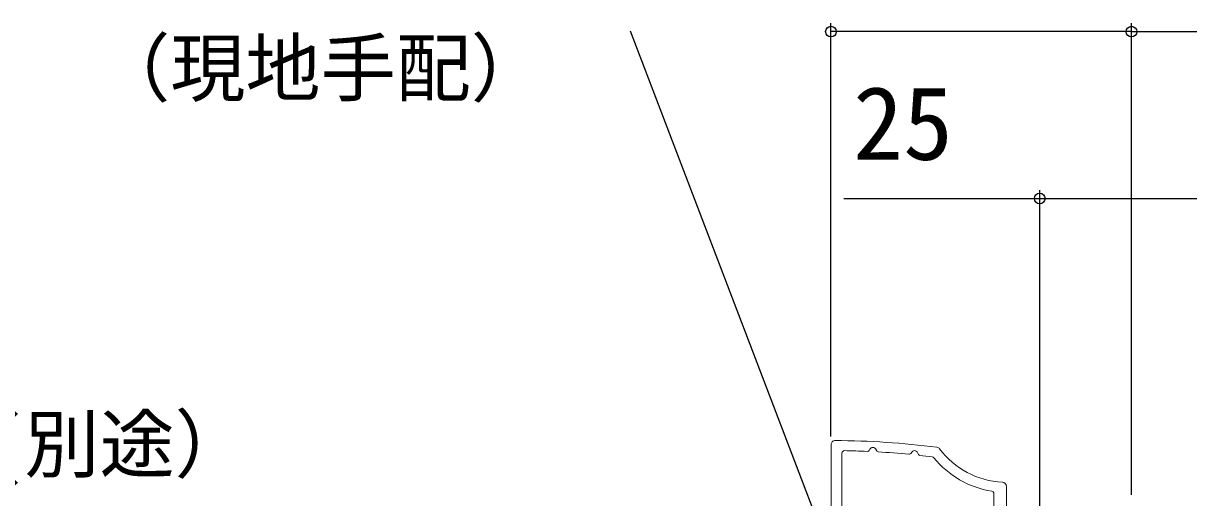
# Model space of a CAD drawing. Units: millimetres, scale not verified. Extents: x -525 to 525, y -783 to 779.
# Drawn here: x -360.5 to -220.9, y -291.5 to -234.6 of the extents above; entities that cross this region are included whole.
import ezdxf
from ezdxf.enums import TextEntityAlignment as Align

# ---------------------------------------------------------------- set-up
doc = ezdxf.new("R2010")
doc.units = ezdxf.units.MM
doc.header["$LTSCALE"] = 4
doc.layers.add('0-0_0', color=30, linetype='Continuous', lineweight=18)
doc.layers.add('0-8_YKK_D', color=6, linetype='Continuous')
doc.styles.add('ＭＳ ゴシック', font='')
doc.styles.get('ＭＳ ゴシック').set_extended_font_data('MS Gothic')

msp = doc.modelspace()

# ---------------------------------------------------------------- linework, layer by layer
at = {"layer": '0-0_0'}
for p, q in [((-262.418, -295.494), (-262.418, -286.13)), ((-259.118, -285.748), (-259.074, -285.661)), ((-258.361, -285.661), (-258.256, -285.868)), ((-254.101, -286.094), (-254.075, -286.042)), ((-253.361, -286.042), (-253.239, -286.282)), ((-242.718, -295.517), (-242.718, -290.105)), ((-244.218, -290.975), (-244.218, -303.617))]:
    msp.add_line(p, q, dxfattribs=at)
msp.add_lwpolyline([(-263.718, -285.118), (-263.718, -346.117), (-263.718, -355.817)], dxfattribs=at)
for centre, radius, start, end in [((-263.218, -285.118), 0.5, 89.71208, 180), ((-263.718, -384.617), 100, 82.72443, 89.71208), ((-262.118, -286.13), 0.3, 89.06927, 180), ((-263.718, -384.617), 98.8, 87.49446, 89.06927), ((-259.385, -285.612), 0.3, 267.49446, 333.0338), ((-258.718, -285.843), 0.4, 26.9662, 153.0338), ((-258.078, -285.778), 0.2, 206.9662, 266.73409), ((-263.718, -384.617), 98.8, 84.58677, 86.73409), ((-254.369, -285.959), 0.3, 264.58677, 333.19229), ((-253.718, -286.222), 0.4, 26.80771, 153.19229), ((-251.117, -285.918), 0.5, 36.87754, 82.72443), ((-242.718, -279.617), 10, 216.87754, 267.2706), ((-253.061, -286.192), 0.2, 206.80771, 263.82038), ((-263.718, -384.617), 98.8, 82.96336, 83.82038), ((-251.651, -286.859), 0.3, 39.03024, 82.96336), ((-242.718, -279.617), 11.2, 219.03024, 260.99494), ((-243.218, -290.105), 0.5, 360, 87.2706), ((-244.518, -290.975), 0.3, 0, 80.99494)]:
    msp.add_arc(centre, radius, start, end, dxfattribs=at)
at = {"layer": '0-8_YKK_D'}
for p, q in [((-263.73, -284.117), (-263.73, -234.617)), ((-227.73, -235.617), (-263.73, -235.617)), ((-227.73, -291.117), (-227.73, -234.617)), ((-227.73, -291.116), (-227.73, -234.617)), ((-238.73, -303.416), (-238.729, -254.617)), ((-262.196, -255.616), (-238.729, -255.617)), ((-238.729, -255.617), (-213.729, -255.617))]:
    msp.add_line(p, q, dxfattribs=at)
for points in [[(-244.234, -349.536), (-245.143, -347.154), (-287.738, -235.557)], [(-227.73, -235.617), (-213.73, -235.617), (-153.43, -235.617)]]:
    msp.add_lwpolyline(points, dxfattribs=at)
for centre in [(-263.73, -235.617), (-227.73, -235.617), (-227.73, -235.617), (-238.729, -255.617)]:
    msp.add_circle(centre, 0.637, dxfattribs=at)

# ---------------------------------------------------------------- texts
at = {"layer": '0-8_YKK_D', "style": 'ＭＳ ゴシック'}
for s, p in [('（現地手配）', (-351.868, -245.252)), ('シーリング(別途）', (-409.829, -290.32))]:
    msp.add_text(s, height=6.598, dxfattribs=at).set_placement(p, align=Align.BOTTOM_LEFT)
msp.add_text('25', height=8.798, rotation=359.999, dxfattribs=at).set_placement((-261.082, -253.616), align=Align.BOTTOM_LEFT)

doc.saveas('drawing.dxf')
